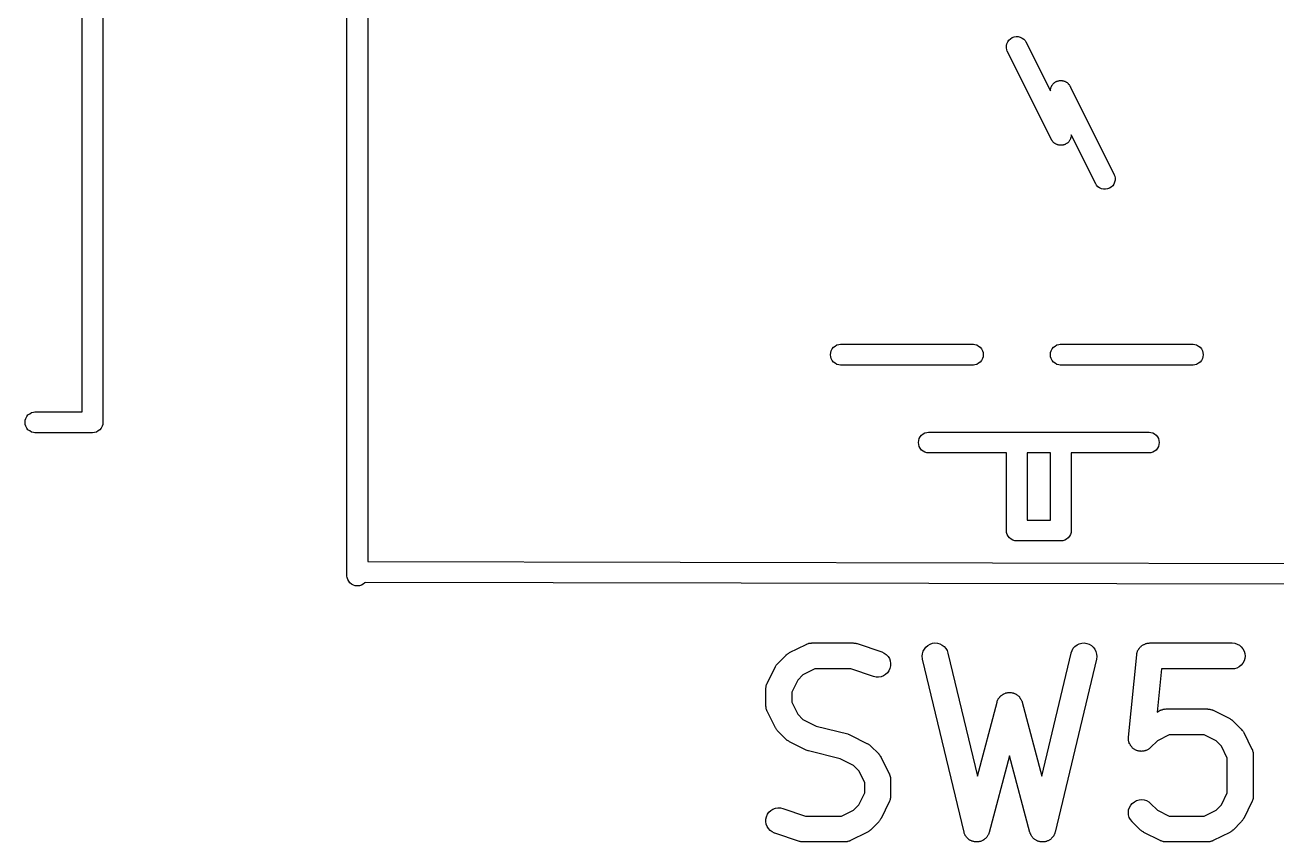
# Model space of a CAD drawing. Extents: x 88 to 197, y -105 to -93.
# Drawn here: x 153.57 to 160.8, y -105.17 to -100.45 of the extents above; entities that cross this region are included whole.
import ezdxf

# ---------------------------------------------------------------- set-up
doc = ezdxf.new("R2010")
doc.units = 0
doc.layers.add('BLACK', color=7, linetype='CONTINUOUS')

msp = doc.modelspace()

# ---------------------------------------------------------------- linework, layer by layer
at = {"layer": 'BLACK', "linetype": 'CONTINUOUS'}
for p, q in [((155.55, -95.305), (155.55, -103.555)), ((153.9, -102.69), (153.9, -96.27)), ((154.02, -96.2129), (154.02, -102.747)), ((155.43, -103.612), (155.43, -100.291)), ((159.254, -100.541), (159.263, -100.533)), ((159.263, -100.533), (159.273, -100.527)), ((159.273, -100.527), (159.284, -100.523)), ((159.284, -100.523), (159.296, -100.521)), ((159.296, -100.521), (159.308, -100.521)), ((159.308, -100.521), (159.319, -100.524)), ((159.319, -100.524), (159.33, -100.529)), ((159.33, -100.529), (159.34, -100.535)), ((159.34, -100.535), (159.348, -100.544)), ((159.24, -100.573), (159.243, -100.562)), ((159.24, -100.585), (159.24, -100.573)), ((159.242, -100.597), (159.24, -100.585)), ((159.245, -100.605), (159.242, -100.597)), ((159.243, -100.562), (159.248, -100.551)), ((159.498, -101.111), (159.245, -100.605)), ((159.248, -100.551), (159.254, -100.541)), ((159.348, -100.544), (159.352, -100.552)), ((159.352, -100.552), (159.494, -100.835)), ((159.494, -100.827), (159.495, -100.825)), ((159.494, -100.831), (159.494, -100.827)), ((159.495, -100.823), (159.496, -100.82)), ((159.495, -100.825), (159.495, -100.823)), ((159.496, -100.82), (159.497, -100.816)), ((159.497, -100.816), (159.498, -100.814)), ((159.498, -100.812), (159.5, -100.809)), ((159.498, -100.814), (159.498, -100.812)), ((159.5, -100.809), (159.502, -100.805)), ((159.502, -100.805), (159.503, -100.803)), ((159.503, -100.803), (159.504, -100.802)), ((159.504, -100.802), (159.506, -100.799)), ((159.506, -100.799), (159.508, -100.795)), ((159.508, -100.795), (159.51, -100.794)), ((159.51, -100.794), (159.511, -100.792)), ((159.511, -100.792), (159.514, -100.79)), ((159.514, -100.79), (159.517, -100.787)), ((159.517, -100.787), (159.519, -100.786)), ((159.519, -100.786), (159.521, -100.785)), ((159.521, -100.785), (159.524, -100.783)), ((159.524, -100.783), (159.527, -100.781)), ((159.527, -100.781), (159.529, -100.78)), ((159.529, -100.78), (159.531, -100.779)), ((159.531, -100.779), (159.535, -100.778)), ((159.535, -100.778), (159.538, -100.777)), ((159.538, -100.777), (159.54, -100.776)), ((159.54, -100.776), (159.542, -100.776)), ((159.542, -100.776), (159.546, -100.775)), ((159.546, -100.775), (159.55, -100.775)), ((159.55, -100.775), (159.552, -100.775)), ((159.552, -100.775), (159.554, -100.775)), ((159.554, -100.775), (159.558, -100.775)), ((159.558, -100.775), (159.562, -100.775)), ((159.562, -100.775), (159.564, -100.776)), ((159.564, -100.776), (159.566, -100.776)), ((159.566, -100.776), (159.569, -100.777)), ((159.569, -100.777), (159.573, -100.778)), ((159.573, -100.778), (159.575, -100.779)), ((159.575, -100.779), (159.577, -100.779)), ((159.577, -100.779), (159.58, -100.781)), ((159.58, -100.781), (159.584, -100.783)), ((159.584, -100.783), (159.586, -100.784)), ((159.586, -100.784), (159.587, -100.785)), ((159.587, -100.785), (159.59, -100.787)), ((159.59, -100.787), (159.594, -100.789)), ((159.594, -100.789), (159.595, -100.791)), ((159.595, -100.791), (159.597, -100.792)), ((159.597, -100.792), (159.599, -100.795)), ((159.599, -100.795), (159.602, -100.798)), ((159.602, -100.798), (159.603, -100.8)), ((159.603, -100.8), (159.604, -100.802)), ((159.604, -100.802), (159.606, -100.805)), ((159.606, -100.805), (159.606, -100.806)), ((159.606, -100.806), (159.607, -100.807)), ((159.607, -100.807), (159.61, -100.812)), ((159.61, -100.812), (159.61, -100.813)), ((159.61, -100.813), (159.863, -101.319)), ((159.494, -100.832), (159.494, -100.831)), ((159.494, -100.834), (159.494, -100.832)), ((159.494, -100.835), (159.494, -100.834)), ((159.498, -101.112), (159.498, -101.111)), ((159.501, -101.117), (159.498, -101.112)), ((159.608, -101.115), (159.606, -101.119)), ((159.61, -101.112), (159.608, -101.115)), ((159.611, -101.108), (159.61, -101.11)), ((159.61, -101.11), (159.61, -101.112)), ((159.612, -101.104), (159.611, -101.108)), ((159.613, -101.101), (159.612, -101.104)), ((159.614, -101.097), (159.613, -101.099)), ((159.613, -101.099), (159.613, -101.101)), ((159.756, -101.372), (159.614, -101.089)), ((159.614, -101.089), (159.614, -101.09)), ((159.614, -101.09), (159.614, -101.092)), ((159.614, -101.092), (159.614, -101.093)), ((159.614, -101.093), (159.614, -101.097)), ((159.502, -101.118), (159.501, -101.117)), ((159.502, -101.119), (159.502, -101.118)), ((159.504, -101.122), (159.502, -101.119)), ((159.505, -101.124), (159.504, -101.122)), ((159.506, -101.126), (159.505, -101.124)), ((159.509, -101.129), (159.506, -101.126)), ((159.511, -101.132), (159.509, -101.129)), ((159.513, -101.133), (159.511, -101.132)), ((159.514, -101.135), (159.513, -101.133)), ((159.518, -101.137), (159.514, -101.135)), ((159.521, -101.139), (159.518, -101.137)), ((159.522, -101.14), (159.521, -101.139)), ((159.524, -101.141), (159.522, -101.14)), ((159.528, -101.143), (159.524, -101.141)), ((159.531, -101.145), (159.528, -101.143)), ((159.533, -101.145), (159.531, -101.145)), ((159.535, -101.146), (159.533, -101.145)), ((159.539, -101.147), (159.535, -101.146)), ((159.542, -101.148), (159.539, -101.147)), ((159.544, -101.148), (159.542, -101.148)), ((159.546, -101.149), (159.544, -101.148)), ((159.55, -101.149), (159.546, -101.149)), ((159.554, -101.149), (159.55, -101.149)), ((159.556, -101.149), (159.554, -101.149)), ((159.558, -101.149), (159.556, -101.149)), ((159.562, -101.149), (159.558, -101.149)), ((159.566, -101.148), (159.562, -101.149)), ((159.568, -101.148), (159.566, -101.148)), ((159.57, -101.147), (159.568, -101.148)), ((159.573, -101.146), (159.57, -101.147)), ((159.577, -101.145), (159.573, -101.146)), ((159.579, -101.144), (159.577, -101.145)), ((159.581, -101.143), (159.579, -101.144)), ((159.584, -101.141), (159.581, -101.143)), ((159.587, -101.139), (159.584, -101.141)), ((159.589, -101.138), (159.587, -101.139)), ((159.591, -101.137), (159.589, -101.138)), ((159.594, -101.134), (159.591, -101.137)), ((159.597, -101.132), (159.594, -101.134)), ((159.598, -101.13), (159.597, -101.132)), ((159.6, -101.129), (159.598, -101.13)), ((159.602, -101.125), (159.6, -101.129)), ((159.604, -101.122), (159.602, -101.125)), ((159.605, -101.121), (159.604, -101.122)), ((159.606, -101.119), (159.605, -101.121)), ((159.863, -101.319), (159.866, -101.327)), ((159.866, -101.327), (159.868, -101.339)), ((159.76, -101.38), (159.756, -101.372)), ((159.768, -101.389), (159.76, -101.38)), ((159.778, -101.395), (159.768, -101.389)), ((159.789, -101.4), (159.778, -101.395)), ((159.8, -101.403), (159.789, -101.4)), ((159.812, -101.403), (159.8, -101.403)), ((159.824, -101.401), (159.812, -101.403)), ((159.835, -101.397), (159.824, -101.401)), ((159.845, -101.391), (159.835, -101.397)), ((159.854, -101.383), (159.845, -101.391)), ((159.86, -101.373), (159.854, -101.383)), ((159.865, -101.362), (159.86, -101.373)), ((159.868, -101.351), (159.865, -101.362)), ((159.868, -101.339), (159.868, -101.351)), ((158.225, -102.347), (158.228, -102.336)), ((158.228, -102.336), (158.234, -102.326)), ((158.234, -102.326), (158.241, -102.316)), ((158.241, -102.316), (158.251, -102.309)), ((158.251, -102.309), (158.261, -102.303)), ((158.261, -102.303), (158.272, -102.3)), ((158.272, -102.3), (158.281, -102.299)), ((158.281, -102.299), (159.049, -102.299)), ((159.049, -102.299), (159.058, -102.3)), ((159.058, -102.3), (159.069, -102.303)), ((159.069, -102.303), (159.079, -102.309)), ((159.079, -102.309), (159.089, -102.316)), ((159.089, -102.316), (159.096, -102.326)), ((159.096, -102.326), (159.102, -102.336)), ((159.102, -102.336), (159.105, -102.347)), ((159.495, -102.347), (159.498, -102.336)), ((159.498, -102.336), (159.504, -102.326)), ((159.504, -102.326), (159.511, -102.316)), ((159.511, -102.316), (159.521, -102.309)), ((159.521, -102.309), (159.531, -102.303)), ((159.531, -102.303), (159.542, -102.3)), ((159.542, -102.3), (159.551, -102.299)), ((159.551, -102.299), (160.319, -102.299)), ((160.319, -102.299), (160.328, -102.3)), ((160.328, -102.3), (160.339, -102.303)), ((160.339, -102.303), (160.349, -102.309)), ((160.349, -102.309), (160.359, -102.316)), ((160.359, -102.316), (160.366, -102.326)), ((160.366, -102.326), (160.372, -102.336)), ((160.372, -102.336), (160.375, -102.347)), ((158.224, -102.359), (158.225, -102.347)), ((158.225, -102.371), (158.224, -102.359)), ((158.228, -102.382), (158.225, -102.371)), ((158.234, -102.392), (158.228, -102.382)), ((158.241, -102.402), (158.234, -102.392)), ((158.251, -102.409), (158.241, -102.402)), ((158.261, -102.415), (158.251, -102.409)), ((158.272, -102.418), (158.261, -102.415)), ((158.281, -102.419), (158.272, -102.418)), ((159.058, -102.418), (159.049, -102.419)), ((159.069, -102.415), (159.058, -102.418)), ((159.079, -102.409), (159.069, -102.415)), ((159.089, -102.402), (159.079, -102.409)), ((159.096, -102.392), (159.089, -102.402)), ((159.102, -102.382), (159.096, -102.392)), ((159.105, -102.371), (159.102, -102.382)), ((159.105, -102.347), (159.106, -102.359)), ((159.106, -102.359), (159.105, -102.371)), ((159.494, -102.359), (159.495, -102.347)), ((159.495, -102.371), (159.494, -102.359)), ((159.498, -102.382), (159.495, -102.371)), ((159.504, -102.392), (159.498, -102.382)), ((159.511, -102.402), (159.504, -102.392)), ((159.521, -102.409), (159.511, -102.402)), ((159.531, -102.415), (159.521, -102.409)), ((159.542, -102.418), (159.531, -102.415)), ((159.551, -102.419), (159.542, -102.418)), ((160.328, -102.418), (160.319, -102.419)), ((160.339, -102.415), (160.328, -102.418)), ((160.349, -102.409), (160.339, -102.415)), ((160.359, -102.402), (160.349, -102.409)), ((160.366, -102.392), (160.359, -102.402)), ((160.372, -102.382), (160.366, -102.392)), ((160.375, -102.371), (160.372, -102.382)), ((160.375, -102.347), (160.376, -102.359)), ((160.376, -102.359), (160.375, -102.371)), ((159.049, -102.419), (158.281, -102.419)), ((160.319, -102.419), (159.551, -102.419)), ((153.58, -102.717), (153.587, -102.707)), ((153.587, -102.707), (153.597, -102.7)), ((153.597, -102.7), (153.607, -102.694)), ((153.607, -102.694), (153.618, -102.691)), ((153.618, -102.691), (153.627, -102.69)), ((153.627, -102.69), (153.9, -102.69)), ((153.57, -102.75), (153.571, -102.738)), ((153.571, -102.762), (153.57, -102.75)), ((153.571, -102.738), (153.574, -102.727)), ((153.574, -102.773), (153.571, -102.762)), ((153.574, -102.727), (153.58, -102.717)), ((153.58, -102.783), (153.574, -102.773)), ((154.016, -102.773), (154.01, -102.783)), ((154.019, -102.762), (154.016, -102.773)), ((154.02, -102.753), (154.019, -102.762)), ((154.02, -102.747), (154.02, -102.75)), ((154.02, -102.75), (154.02, -102.753)), ((153.587, -102.793), (153.58, -102.783)), ((153.597, -102.8), (153.587, -102.793)), ((153.607, -102.806), (153.597, -102.8)), ((153.618, -102.809), (153.607, -102.806)), ((153.627, -102.81), (153.618, -102.809)), ((153.957, -102.81), (153.627, -102.81)), ((153.96, -102.81), (153.957, -102.81)), ((153.972, -102.809), (153.96, -102.81)), ((153.983, -102.806), (153.972, -102.809)), ((153.993, -102.8), (153.983, -102.806)), ((154.003, -102.793), (153.993, -102.8)), ((154.01, -102.783), (154.003, -102.793)), ((158.733, -102.855), (158.736, -102.844)), ((158.736, -102.844), (158.742, -102.834)), ((158.742, -102.834), (158.749, -102.824)), ((158.749, -102.824), (158.759, -102.817)), ((158.759, -102.817), (158.769, -102.811)), ((158.769, -102.811), (158.78, -102.808)), ((158.78, -102.808), (158.789, -102.807)), ((158.789, -102.807), (159.297, -102.807)), ((159.297, -102.807), (159.3, -102.807)), ((159.3, -102.807), (159.303, -102.807)), ((159.303, -102.807), (159.551, -102.807)), ((159.551, -102.807), (159.554, -102.807)), ((159.554, -102.807), (159.557, -102.807)), ((159.557, -102.807), (160.065, -102.807)), ((160.065, -102.807), (160.074, -102.808)), ((160.074, -102.808), (160.085, -102.811)), ((160.085, -102.811), (160.095, -102.817)), ((160.095, -102.817), (160.105, -102.824)), ((160.105, -102.824), (160.112, -102.834)), ((160.112, -102.834), (160.118, -102.844)), ((160.118, -102.844), (160.121, -102.855)), ((158.732, -102.867), (158.733, -102.855)), ((158.733, -102.879), (158.732, -102.867)), ((158.736, -102.89), (158.733, -102.879)), ((158.742, -102.9), (158.736, -102.89)), ((158.749, -102.91), (158.742, -102.9)), ((158.759, -102.917), (158.749, -102.91)), ((158.769, -102.923), (158.759, -102.917)), ((158.78, -102.926), (158.769, -102.923)), ((160.085, -102.923), (160.074, -102.926)), ((160.095, -102.917), (160.085, -102.923)), ((160.105, -102.91), (160.095, -102.917)), ((160.112, -102.9), (160.105, -102.91)), ((160.118, -102.89), (160.112, -102.9)), ((160.121, -102.879), (160.118, -102.89)), ((160.121, -102.855), (160.122, -102.867)), ((160.122, -102.867), (160.121, -102.879)), ((158.789, -102.927), (158.78, -102.926)), ((159.24, -102.927), (158.789, -102.927)), ((159.24, -103.372), (159.24, -102.927)), ((159.36, -102.927), (159.36, -103.315)), ((159.494, -102.927), (159.36, -102.927)), ((159.494, -103.315), (159.494, -102.927)), ((160.065, -102.927), (159.614, -102.927)), ((159.614, -102.927), (159.614, -103.372)), ((160.074, -102.926), (160.065, -102.927)), ((159.36, -103.315), (159.494, -103.315)), ((159.24, -103.375), (159.24, -103.372)), ((159.241, -103.387), (159.24, -103.375)), ((159.244, -103.398), (159.241, -103.387)), ((159.25, -103.408), (159.244, -103.398)), ((159.257, -103.418), (159.25, -103.408)), ((159.267, -103.425), (159.257, -103.418)), ((159.277, -103.431), (159.267, -103.425)), ((159.587, -103.425), (159.577, -103.431)), ((159.597, -103.418), (159.587, -103.425)), ((159.604, -103.408), (159.597, -103.418)), ((159.61, -103.398), (159.604, -103.408)), ((159.613, -103.387), (159.61, -103.398)), ((159.614, -103.378), (159.613, -103.387)), ((159.614, -103.372), (159.614, -103.375)), ((159.614, -103.375), (159.614, -103.378)), ((159.614, -103.378), (159.614, -103.378)), ((159.288, -103.434), (159.277, -103.431)), ((159.3, -103.435), (159.288, -103.434)), ((159.303, -103.435), (159.3, -103.435)), ((159.551, -103.435), (159.303, -103.435)), ((159.554, -103.435), (159.551, -103.435)), ((159.566, -103.434), (159.554, -103.435)), ((159.577, -103.431), (159.566, -103.434)), ((155.55, -103.555), (163.05, -103.569)), ((155.43, -103.615), (155.43, -103.612)), ((155.43, -103.618), (155.43, -103.615)), ((155.43, -103.638), (155.43, -103.618)), ((155.431, -103.647), (155.43, -103.638)), ((155.434, -103.658), (155.431, -103.647)), ((155.44, -103.668), (155.434, -103.658)), ((155.447, -103.678), (155.44, -103.668)), ((155.457, -103.685), (155.447, -103.678)), ((155.467, -103.691), (155.457, -103.685)), ((155.478, -103.694), (155.467, -103.691)), ((155.49, -103.695), (155.478, -103.694)), ((155.502, -103.694), (155.49, -103.695)), ((155.513, -103.691), (155.502, -103.694)), ((155.523, -103.685), (155.513, -103.691)), ((155.533, -103.678), (155.523, -103.685)), ((155.535, -103.675), (155.533, -103.678)), ((163.107, -103.689), (155.535, -103.675)), ((157.983, -104.083), (157.986, -104.081)), ((157.986, -104.081), (158.082, -104.033)), ((158.082, -104.033), (158.083, -104.033)), ((158.083, -104.033), (158.085, -104.032)), ((158.085, -104.032), (158.087, -104.031)), ((158.087, -104.031), (158.091, -104.03)), ((158.091, -104.03), (158.096, -104.028)), ((158.096, -104.028), (158.098, -104.027)), ((158.098, -104.027), (158.101, -104.027)), ((158.101, -104.027), (158.106, -104.026)), ((158.106, -104.026), (158.111, -104.026)), ((158.111, -104.026), (158.113, -104.026)), ((158.113, -104.026), (158.115, -104.025)), ((158.115, -104.025), (158.353, -104.025)), ((158.353, -104.025), (158.354, -104.025)), ((158.354, -104.025), (158.358, -104.026)), ((158.358, -104.026), (158.363, -104.026)), ((158.363, -104.026), (158.366, -104.027)), ((158.366, -104.027), (158.369, -104.027)), ((158.369, -104.027), (158.373, -104.028)), ((158.373, -104.028), (158.377, -104.029)), ((158.377, -104.029), (158.52, -104.077)), ((158.52, -104.077), (158.521, -104.077)), ((158.521, -104.077), (158.534, -104.083)), ((158.756, -104.088), (158.759, -104.073)), ((158.759, -104.073), (158.766, -104.06)), ((158.766, -104.06), (158.775, -104.049)), ((158.775, -104.049), (158.786, -104.039)), ((158.786, -104.039), (158.799, -104.032)), ((158.799, -104.032), (158.813, -104.027)), ((158.813, -104.027), (158.827, -104.025)), ((158.827, -104.025), (158.842, -104.026)), ((158.842, -104.026), (158.856, -104.03)), ((158.856, -104.03), (158.869, -104.037)), ((158.869, -104.037), (158.881, -104.046)), ((158.881, -104.046), (158.89, -104.057)), ((158.89, -104.057), (158.898, -104.069)), ((158.898, -104.069), (158.902, -104.083)), ((159.614, -104.082), (159.619, -104.068)), ((159.619, -104.068), (159.626, -104.056)), ((159.626, -104.056), (159.636, -104.045)), ((159.636, -104.045), (159.648, -104.036)), ((159.648, -104.036), (159.661, -104.03)), ((159.661, -104.03), (159.675, -104.026)), ((159.675, -104.026), (159.69, -104.025)), ((159.69, -104.025), (159.704, -104.028)), ((159.704, -104.028), (159.718, -104.032)), ((159.718, -104.032), (159.731, -104.04)), ((159.731, -104.04), (159.742, -104.05)), ((159.742, -104.05), (159.751, -104.061)), ((159.751, -104.061), (159.757, -104.074)), ((159.757, -104.074), (159.761, -104.089)), ((159.994, -104.085), (159.995, -104.081)), ((159.995, -104.081), (159.996, -104.078)), ((159.996, -104.078), (159.997, -104.075)), ((159.997, -104.075), (159.998, -104.071)), ((159.998, -104.071), (160, -104.068)), ((160, -104.068), (160.002, -104.064)), ((160.002, -104.064), (160.004, -104.061)), ((160.004, -104.061), (160.005, -104.058)), ((160.005, -104.058), (160.008, -104.055)), ((160.008, -104.055), (160.01, -104.052)), ((160.01, -104.052), (160.013, -104.05)), ((160.013, -104.05), (160.015, -104.047)), ((160.015, -104.047), (160.018, -104.045)), ((160.018, -104.045), (160.021, -104.042)), ((160.021, -104.042), (160.023, -104.04)), ((160.023, -104.04), (160.026, -104.038)), ((160.026, -104.038), (160.03, -104.036)), ((160.03, -104.036), (160.033, -104.034)), ((160.033, -104.034), (160.036, -104.033)), ((160.036, -104.033), (160.039, -104.031)), ((160.039, -104.031), (160.043, -104.03)), ((160.043, -104.03), (160.046, -104.028)), ((160.046, -104.028), (160.05, -104.028)), ((160.05, -104.028), (160.053, -104.027)), ((160.053, -104.027), (160.057, -104.026)), ((160.057, -104.026), (160.061, -104.026)), ((160.061, -104.026), (160.064, -104.026)), ((160.064, -104.026), (160.068, -104.025)), ((160.068, -104.025), (160.544, -104.025)), ((160.544, -104.025), (160.545, -104.025)), ((160.545, -104.025), (160.559, -104.027)), ((160.559, -104.027), (160.573, -104.031)), ((160.573, -104.031), (160.586, -104.038)), ((160.586, -104.038), (160.597, -104.048)), ((160.597, -104.048), (160.606, -104.059)), ((160.606, -104.059), (160.613, -104.072)), ((160.613, -104.072), (160.617, -104.086)), ((157.908, -104.158), (157.91, -104.154)), ((157.91, -104.154), (157.912, -104.151)), ((157.912, -104.151), (157.914, -104.149)), ((157.914, -104.149), (157.917, -104.146)), ((157.917, -104.146), (157.919, -104.143)), ((157.919, -104.143), (157.967, -104.095)), ((157.967, -104.095), (157.968, -104.094)), ((157.968, -104.094), (157.971, -104.092)), ((157.971, -104.092), (157.974, -104.089)), ((157.974, -104.089), (157.977, -104.087)), ((157.977, -104.087), (157.979, -104.085)), ((157.979, -104.085), (157.983, -104.083)), ((158.534, -104.083), (158.546, -104.092)), ((158.546, -104.092), (158.556, -104.103)), ((158.556, -104.103), (158.564, -104.115)), ((158.564, -104.115), (158.569, -104.129)), ((158.569, -104.129), (158.571, -104.143)), ((158.571, -104.143), (158.57, -104.158)), ((158.754, -104.102), (158.756, -104.088)), ((158.756, -104.117), (158.754, -104.102)), ((158.756, -104.118), (158.756, -104.117)), ((158.995, -105.118), (158.756, -104.118)), ((158.902, -104.083), (159.072, -104.794)), ((159.444, -104.794), (159.614, -104.083)), ((159.76, -104.118), (159.521, -105.118)), ((159.614, -104.083), (159.614, -104.082)), ((159.762, -104.103), (159.76, -104.118)), ((159.761, -104.089), (159.762, -104.103)), ((159.945, -104.569), (159.993, -104.093)), ((159.993, -104.092), (159.994, -104.089)), ((159.993, -104.093), (159.993, -104.092)), ((159.994, -104.089), (159.994, -104.085)), ((160.597, -104.154), (160.585, -104.163)), ((160.606, -104.142), (160.597, -104.154)), ((160.613, -104.129), (160.606, -104.142)), ((160.617, -104.115), (160.613, -104.129)), ((160.617, -104.086), (160.619, -104.101)), ((160.619, -104.101), (160.617, -104.115)), ((157.858, -104.257), (157.905, -104.162)), ((157.905, -104.162), (157.906, -104.161)), ((157.906, -104.161), (157.908, -104.158)), ((158.064, -104.21), (158.034, -104.24)), ((158.133, -104.175), (158.064, -104.21)), ((158.341, -104.175), (158.133, -104.175)), ((158.472, -104.219), (158.341, -104.175)), ((158.487, -104.222), (158.472, -104.219)), ((158.501, -104.223), (158.487, -104.222)), ((158.516, -104.22), (158.501, -104.223)), ((158.529, -104.215), (158.516, -104.22)), ((158.542, -104.207), (158.529, -104.215)), ((158.552, -104.197), (158.542, -104.207)), ((158.561, -104.186), (158.552, -104.197)), ((158.567, -104.172), (158.561, -104.186)), ((158.57, -104.158), (158.567, -104.172)), ((160.135, -104.175), (160.111, -104.424)), ((160.544, -104.175), (160.135, -104.175)), ((160.558, -104.174), (160.544, -104.175)), ((160.572, -104.17), (160.558, -104.174)), ((160.585, -104.163), (160.572, -104.17)), ((157.85, -104.285), (157.851, -104.28)), ((157.85, -104.288), (157.85, -104.285)), ((157.85, -104.29), (157.85, -104.288)), ((157.85, -104.291), (157.85, -104.29)), ((157.85, -104.386), (157.85, -104.291)), ((157.851, -104.275), (157.852, -104.273)), ((157.851, -104.28), (157.851, -104.275)), ((157.852, -104.271), (157.854, -104.266)), ((157.852, -104.273), (157.852, -104.271)), ((157.854, -104.266), (157.856, -104.261)), ((157.856, -104.261), (157.857, -104.259)), ((157.857, -104.259), (157.858, -104.257)), ((158.034, -104.24), (158, -104.309)), ((158, -104.309), (158, -104.368)), ((158, -104.368), (158.034, -104.437)), ((159.072, -104.794), (159.186, -104.367)), ((159.186, -104.366), (159.187, -104.363)), ((159.186, -104.367), (159.186, -104.366)), ((159.187, -104.361), (159.189, -104.357)), ((159.187, -104.363), (159.187, -104.361)), ((159.189, -104.357), (159.191, -104.352)), ((159.191, -104.352), (159.192, -104.35)), ((159.192, -104.35), (159.193, -104.348)), ((159.193, -104.348), (159.196, -104.344)), ((159.196, -104.344), (159.199, -104.34)), ((159.199, -104.34), (159.201, -104.338)), ((159.201, -104.338), (159.202, -104.336)), ((159.202, -104.336), (159.206, -104.333)), ((159.206, -104.333), (159.209, -104.329)), ((159.209, -104.329), (159.211, -104.328)), ((159.211, -104.328), (159.213, -104.326)), ((159.213, -104.326), (159.217, -104.324)), ((159.217, -104.324), (159.221, -104.321)), ((159.221, -104.321), (159.223, -104.32)), ((159.223, -104.32), (159.225, -104.319)), ((159.225, -104.319), (159.23, -104.317)), ((159.23, -104.317), (159.234, -104.315)), ((159.234, -104.315), (159.237, -104.314)), ((159.237, -104.314), (159.239, -104.313)), ((159.239, -104.313), (159.244, -104.313)), ((159.244, -104.313), (159.249, -104.312)), ((159.249, -104.312), (159.251, -104.312)), ((159.251, -104.312), (159.254, -104.311)), ((159.254, -104.311), (159.259, -104.311)), ((159.259, -104.311), (159.263, -104.311)), ((159.263, -104.311), (159.266, -104.312)), ((159.266, -104.312), (159.268, -104.312)), ((159.268, -104.312), (159.273, -104.313)), ((159.273, -104.313), (159.278, -104.314)), ((159.278, -104.314), (159.28, -104.315)), ((159.28, -104.315), (159.283, -104.315)), ((159.283, -104.315), (159.287, -104.317)), ((159.287, -104.317), (159.292, -104.319)), ((159.292, -104.319), (159.294, -104.32)), ((159.294, -104.32), (159.296, -104.321)), ((159.296, -104.321), (159.3, -104.324)), ((159.3, -104.324), (159.304, -104.327)), ((159.304, -104.327), (159.306, -104.328)), ((159.306, -104.328), (159.308, -104.33)), ((159.308, -104.33), (159.311, -104.333)), ((159.311, -104.333), (159.315, -104.337)), ((159.315, -104.337), (159.316, -104.339)), ((159.316, -104.339), (159.318, -104.341)), ((159.318, -104.341), (159.32, -104.345)), ((159.32, -104.345), (159.323, -104.349)), ((159.323, -104.349), (159.324, -104.351)), ((159.324, -104.351), (159.325, -104.353)), ((159.325, -104.353), (159.327, -104.358)), ((159.327, -104.358), (159.329, -104.362)), ((159.329, -104.362), (159.33, -104.364)), ((159.33, -104.364), (159.33, -104.367)), ((159.33, -104.367), (159.444, -104.794)), ((157.85, -104.388), (157.85, -104.386)), ((157.85, -104.39), (157.85, -104.388)), ((157.851, -104.396), (157.85, -104.39)), ((157.851, -104.401), (157.851, -104.396)), ((157.852, -104.403), (157.851, -104.401)), ((157.852, -104.405), (157.852, -104.403)), ((157.854, -104.41), (157.852, -104.405)), ((157.855, -104.415), (157.854, -104.41)), ((157.856, -104.417), (157.855, -104.415)), ((157.857, -104.419), (157.856, -104.417)), ((157.858, -104.42), (157.857, -104.419)), ((157.905, -104.515), (157.858, -104.42)), ((158.034, -104.437), (158.064, -104.467)), ((160.111, -104.424), (160.129, -104.414)), ((160.129, -104.414), (160.13, -104.414)), ((160.13, -104.414), (160.132, -104.413)), ((160.132, -104.413), (160.134, -104.412)), ((160.134, -104.412), (160.139, -104.411)), ((160.139, -104.411), (160.144, -104.409)), ((160.144, -104.409), (160.146, -104.408)), ((160.146, -104.408), (160.148, -104.408)), ((160.148, -104.408), (160.153, -104.407)), ((160.153, -104.407), (160.158, -104.406)), ((160.158, -104.406), (160.161, -104.407)), ((160.161, -104.407), (160.163, -104.406)), ((160.163, -104.406), (160.401, -104.406)), ((160.401, -104.406), (160.402, -104.406)), ((160.402, -104.406), (160.404, -104.407)), ((160.404, -104.407), (160.406, -104.407)), ((160.406, -104.407), (160.411, -104.407)), ((160.411, -104.407), (160.416, -104.408)), ((160.416, -104.408), (160.419, -104.409)), ((160.419, -104.409), (160.421, -104.409)), ((160.421, -104.409), (160.426, -104.411)), ((160.426, -104.411), (160.43, -104.412)), ((160.43, -104.412), (160.432, -104.413)), ((160.432, -104.413), (160.434, -104.414)), ((160.434, -104.414), (160.53, -104.462)), ((157.907, -104.518), (157.905, -104.515)), ((158.064, -104.467), (158.141, -104.506)), ((158.141, -104.506), (158.324, -104.551)), ((160.53, -104.462), (160.531, -104.462)), ((160.531, -104.462), (160.534, -104.465)), ((160.534, -104.465), (160.538, -104.467)), ((160.538, -104.467), (160.54, -104.469)), ((160.54, -104.469), (160.543, -104.47)), ((160.543, -104.47), (160.546, -104.473)), ((160.546, -104.473), (160.549, -104.476)), ((160.549, -104.476), (160.597, -104.524)), ((157.909, -104.522), (157.907, -104.518)), ((157.911, -104.525), (157.909, -104.522)), ((157.913, -104.527), (157.911, -104.525)), ((157.916, -104.53), (157.913, -104.527)), ((157.919, -104.534), (157.916, -104.53)), ((157.967, -104.582), (157.919, -104.534)), ((157.919, -104.534), (157.919, -104.534)), ((157.97, -104.585), (157.967, -104.582)), ((157.973, -104.588), (157.97, -104.585)), ((157.976, -104.589), (157.973, -104.588)), ((158.324, -104.551), (158.325, -104.552)), ((158.325, -104.552), (158.325, -104.552)), ((158.325, -104.552), (158.325, -104.552)), ((158.325, -104.552), (158.332, -104.554)), ((158.332, -104.554), (158.339, -104.557)), ((158.339, -104.557), (158.339, -104.557)), ((158.339, -104.557), (158.339, -104.557)), ((158.339, -104.557), (158.434, -104.605)), ((159.945, -104.573), (159.945, -104.569)), ((159.945, -104.576), (159.945, -104.573)), ((159.945, -104.58), (159.945, -104.576)), ((159.945, -104.584), (159.945, -104.58)), ((159.946, -104.587), (159.945, -104.584)), ((159.946, -104.591), (159.946, -104.587)), ((160.18, -104.556), (160.112, -104.591)), ((160.383, -104.556), (160.18, -104.556)), ((160.452, -104.591), (160.383, -104.556)), ((160.597, -104.524), (160.597, -104.524)), ((160.597, -104.524), (160.6, -104.528)), ((160.6, -104.528), (160.603, -104.531)), ((160.603, -104.531), (160.605, -104.533)), ((160.605, -104.533), (160.607, -104.536)), ((160.607, -104.536), (160.609, -104.539)), ((160.609, -104.539), (160.611, -104.543)), ((160.611, -104.543), (160.658, -104.638)), ((157.978, -104.591), (157.976, -104.589)), ((157.982, -104.593), (157.978, -104.591)), ((157.985, -104.596), (157.982, -104.593)), ((157.986, -104.596), (157.985, -104.596)), ((158.082, -104.644), (157.986, -104.596)), ((158.089, -104.646), (158.082, -104.644)), ((158.082, -104.644), (158.082, -104.644)), ((158.082, -104.644), (158.082, -104.644)), ((158.095, -104.649), (158.089, -104.646)), ((158.096, -104.649), (158.095, -104.649)), ((158.097, -104.649), (158.096, -104.649)), ((158.096, -104.649), (158.096, -104.649)), ((158.279, -104.695), (158.097, -104.649)), ((158.434, -104.605), (158.435, -104.605)), ((158.435, -104.605), (158.439, -104.607)), ((158.439, -104.607), (158.443, -104.609)), ((158.443, -104.609), (158.445, -104.611)), ((158.445, -104.611), (158.448, -104.613)), ((158.448, -104.613), (158.451, -104.616)), ((158.451, -104.616), (158.454, -104.619)), ((158.454, -104.619), (158.502, -104.666)), ((159.947, -104.594), (159.946, -104.591)), ((159.948, -104.598), (159.947, -104.594)), ((159.949, -104.601), (159.948, -104.598)), ((159.95, -104.605), (159.949, -104.601)), ((159.952, -104.608), (159.95, -104.605)), ((159.954, -104.612), (159.952, -104.608)), ((159.956, -104.615), (159.954, -104.612)), ((159.957, -104.618), (159.956, -104.615)), ((159.96, -104.621), (159.957, -104.618)), ((159.962, -104.624), (159.96, -104.621)), ((159.964, -104.626), (159.962, -104.624)), ((159.967, -104.629), (159.964, -104.626)), ((159.969, -104.632), (159.967, -104.629)), ((159.972, -104.634), (159.969, -104.632)), ((159.975, -104.636), (159.972, -104.634)), ((159.978, -104.639), (159.975, -104.636)), ((159.981, -104.64), (159.978, -104.639)), ((159.984, -104.642), (159.981, -104.64)), ((159.987, -104.644), (159.984, -104.642)), ((159.991, -104.646), (159.987, -104.644)), ((159.994, -104.647), (159.991, -104.646)), ((159.998, -104.648), (159.994, -104.647)), ((160.001, -104.649), (159.998, -104.648)), ((160.005, -104.65), (160.001, -104.649)), ((160.008, -104.65), (160.005, -104.65)), ((160.012, -104.651), (160.008, -104.65)), ((160.016, -104.651), (160.012, -104.651)), ((160.019, -104.652), (160.016, -104.651)), ((160.023, -104.651), (160.019, -104.652)), ((160.027, -104.651), (160.023, -104.651)), ((160.03, -104.651), (160.027, -104.651)), ((160.034, -104.65), (160.03, -104.651)), ((160.037, -104.649), (160.034, -104.65)), ((160.041, -104.649), (160.037, -104.649)), ((160.044, -104.647), (160.041, -104.649)), ((160.048, -104.646), (160.044, -104.647)), ((160.051, -104.644), (160.048, -104.646)), ((160.055, -104.643), (160.051, -104.644)), ((160.058, -104.641), (160.055, -104.643)), ((160.061, -104.639), (160.058, -104.641)), ((160.064, -104.637), (160.061, -104.639)), ((160.067, -104.635), (160.064, -104.637)), ((160.069, -104.633), (160.067, -104.635)), ((160.072, -104.63), (160.069, -104.633)), ((160.073, -104.63), (160.072, -104.63)), ((160.112, -104.591), (160.073, -104.63)), ((160.482, -104.621), (160.452, -104.591)), ((160.516, -104.69), (160.482, -104.621)), ((160.658, -104.638), (160.659, -104.639)), ((160.659, -104.639), (160.66, -104.641)), ((160.66, -104.641), (160.661, -104.643)), ((160.661, -104.643), (160.662, -104.648)), ((160.662, -104.648), (160.664, -104.653)), ((160.664, -104.653), (160.664, -104.655)), ((160.664, -104.655), (160.665, -104.657)), ((160.665, -104.657), (160.665, -104.662)), ((158.356, -104.733), (158.279, -104.695)), ((158.502, -104.666), (158.502, -104.667)), ((158.502, -104.667), (158.505, -104.67)), ((158.505, -104.67), (158.508, -104.673)), ((158.508, -104.673), (158.509, -104.676)), ((158.509, -104.676), (158.511, -104.679)), ((158.511, -104.679), (158.513, -104.682)), ((158.513, -104.682), (158.516, -104.686)), ((158.516, -104.686), (158.563, -104.781)), ((159.258, -104.677), (159.14, -105.12)), ((159.376, -105.12), (159.258, -104.677)), ((160.516, -104.892), (160.516, -104.69)), ((160.665, -104.662), (160.666, -104.667)), ((160.666, -104.667), (160.666, -104.67)), ((160.666, -104.67), (160.666, -104.672)), ((160.666, -104.672), (160.666, -104.91)), ((158.387, -104.764), (158.356, -104.733)), ((158.421, -104.832), (158.387, -104.764)), ((158.563, -104.781), (158.564, -104.782)), ((158.564, -104.782), (158.564, -104.784)), ((158.564, -104.784), (158.565, -104.786)), ((158.565, -104.786), (158.567, -104.791)), ((158.567, -104.791), (158.569, -104.796)), ((158.569, -104.796), (158.569, -104.798)), ((158.569, -104.798), (158.57, -104.8)), ((158.57, -104.8), (158.57, -104.805)), ((158.57, -104.805), (158.571, -104.81)), ((158.421, -104.892), (158.421, -104.832)), ((158.571, -104.81), (158.571, -104.812)), ((158.571, -104.812), (158.571, -104.815)), ((158.571, -104.815), (158.571, -104.91)), ((158.387, -104.961), (158.421, -104.892)), ((158.563, -104.943), (158.516, -105.039)), ((158.564, -104.941), (158.563, -104.943)), ((158.565, -104.939), (158.564, -104.941)), ((158.567, -104.935), (158.565, -104.939)), ((158.568, -104.93), (158.567, -104.935)), ((158.569, -104.928), (158.568, -104.93)), ((158.57, -104.92), (158.569, -104.925)), ((158.569, -104.925), (158.569, -104.928)), ((158.571, -104.915), (158.57, -104.92)), ((158.571, -104.91), (158.571, -104.911)), ((158.571, -104.911), (158.571, -104.913)), ((158.571, -104.913), (158.571, -104.915)), ((159.967, -104.952), (159.979, -104.943)), ((159.979, -104.943), (159.992, -104.936)), ((159.992, -104.936), (160.006, -104.932)), ((160.006, -104.932), (160.02, -104.93)), ((160.02, -104.93), (160.035, -104.932)), ((160.035, -104.932), (160.049, -104.936)), ((160.049, -104.936), (160.062, -104.943)), ((160.062, -104.943), (160.073, -104.952)), ((160.482, -104.961), (160.516, -104.892)), ((160.658, -104.943), (160.611, -105.039)), ((160.659, -104.941), (160.658, -104.943)), ((160.66, -104.939), (160.659, -104.941)), ((160.662, -104.935), (160.66, -104.939)), ((160.664, -104.93), (160.662, -104.935)), ((160.665, -104.925), (160.664, -104.928)), ((160.664, -104.928), (160.664, -104.93)), ((160.666, -104.915), (160.665, -104.92)), ((160.665, -104.92), (160.665, -104.925)), ((160.666, -104.91), (160.666, -104.911)), ((160.666, -104.911), (160.666, -104.913)), ((160.666, -104.913), (160.666, -104.915)), ((157.854, -105.029), (157.86, -105.015)), ((157.86, -105.015), (157.868, -105.003)), ((157.868, -105.003), (157.879, -104.993)), ((157.879, -104.993), (157.891, -104.986)), ((157.891, -104.986), (157.905, -104.98)), ((157.905, -104.98), (157.919, -104.978)), ((157.919, -104.978), (157.934, -104.978)), ((157.934, -104.978), (157.948, -104.982)), ((157.948, -104.982), (158.08, -105.025)), ((158.288, -105.025), (158.356, -104.991)), ((158.356, -104.991), (158.387, -104.961)), ((159.945, -105.004), (159.946, -104.99)), ((159.946, -105.019), (159.945, -105.004)), ((159.946, -104.99), (159.951, -104.976)), ((159.95, -105.033), (159.946, -105.019)), ((159.951, -104.976), (159.958, -104.963)), ((159.958, -104.963), (159.967, -104.952)), ((160.073, -104.952), (160.112, -104.991)), ((160.112, -104.991), (160.18, -105.025)), ((160.383, -105.025), (160.452, -104.991)), ((160.452, -104.991), (160.482, -104.961)), ((157.85, -105.043), (157.854, -105.029)), ((157.85, -105.057), (157.85, -105.043)), ((157.852, -105.072), (157.85, -105.057)), ((157.857, -105.086), (157.852, -105.072)), ((157.865, -105.098), (157.857, -105.086)), ((158.08, -105.025), (158.288, -105.025)), ((158.502, -105.058), (158.454, -105.106)), ((158.504, -105.055), (158.502, -105.058)), ((158.507, -105.052), (158.504, -105.055)), ((158.509, -105.049), (158.507, -105.052)), ((158.511, -105.047), (158.509, -105.049)), ((158.513, -105.043), (158.511, -105.047)), ((158.515, -105.04), (158.513, -105.043)), ((158.516, -105.039), (158.515, -105.04)), ((159.957, -105.046), (159.95, -105.033)), ((159.966, -105.057), (159.957, -105.046)), ((159.967, -105.058), (159.966, -105.057)), ((160.014, -105.106), (159.967, -105.058)), ((160.18, -105.025), (160.383, -105.025)), ((160.597, -105.058), (160.549, -105.106)), ((160.599, -105.055), (160.597, -105.058)), ((160.602, -105.052), (160.599, -105.055)), ((160.604, -105.049), (160.602, -105.052)), ((160.606, -105.047), (160.604, -105.049)), ((160.608, -105.043), (160.606, -105.047)), ((160.61, -105.04), (160.608, -105.043)), ((160.611, -105.039), (160.61, -105.04)), ((157.875, -105.109), (157.865, -105.098)), ((157.887, -105.117), (157.875, -105.109)), ((157.9, -105.124), (157.887, -105.117)), ((157.901, -105.124), (157.9, -105.124)), ((158.044, -105.172), (157.901, -105.124)), ((158.434, -105.12), (158.339, -105.167)), ((158.438, -105.118), (158.434, -105.12)), ((158.442, -105.116), (158.438, -105.118)), ((158.444, -105.114), (158.442, -105.116)), ((158.447, -105.112), (158.444, -105.114)), ((158.45, -105.109), (158.447, -105.112)), ((158.453, -105.107), (158.45, -105.109)), ((158.454, -105.106), (158.453, -105.107)), ((158.996, -105.121), (158.995, -105.118)), ((158.996, -105.124), (158.996, -105.121)), ((158.998, -105.128), (158.996, -105.124)), ((158.999, -105.132), (158.998, -105.128)), ((159.001, -105.135), (158.999, -105.132)), ((159.002, -105.138), (159.001, -105.135)), ((159.005, -105.141), (159.002, -105.138)), ((159.007, -105.144), (159.005, -105.141)), ((159.009, -105.147), (159.007, -105.144)), ((159.011, -105.15), (159.009, -105.147)), ((159.014, -105.152), (159.011, -105.15)), ((159.016, -105.155), (159.014, -105.152)), ((159.019, -105.157), (159.016, -105.155)), ((159.022, -105.16), (159.019, -105.157)), ((159.025, -105.162), (159.022, -105.16)), ((159.028, -105.164), (159.025, -105.162)), ((159.031, -105.166), (159.028, -105.164)), ((159.034, -105.167), (159.031, -105.166)), ((159.104, -105.166), (159.101, -105.167)), ((159.108, -105.163), (159.104, -105.166)), ((159.111, -105.162), (159.108, -105.163)), ((159.114, -105.159), (159.111, -105.162)), ((159.116, -105.157), (159.114, -105.159)), ((159.119, -105.154), (159.116, -105.157)), ((159.122, -105.152), (159.119, -105.154)), ((159.124, -105.149), (159.122, -105.152)), ((159.127, -105.147), (159.124, -105.149)), ((159.129, -105.143), (159.127, -105.147)), ((159.131, -105.14), (159.129, -105.143)), ((159.133, -105.137), (159.131, -105.14)), ((159.134, -105.134), (159.133, -105.137)), ((159.136, -105.131), (159.134, -105.134)), ((159.138, -105.127), (159.136, -105.131)), ((159.14, -105.121), (159.138, -105.124)), ((159.138, -105.124), (159.138, -105.127)), ((159.14, -105.12), (159.14, -105.121)), ((159.377, -105.123), (159.376, -105.12)), ((159.378, -105.126), (159.377, -105.123)), ((159.38, -105.13), (159.378, -105.126)), ((159.381, -105.133), (159.38, -105.13)), ((159.383, -105.136), (159.381, -105.133)), ((159.384, -105.139), (159.383, -105.136)), ((159.387, -105.143), (159.384, -105.139)), ((159.389, -105.146), (159.387, -105.143)), ((159.391, -105.148), (159.389, -105.146)), ((159.393, -105.151), (159.391, -105.148)), ((159.396, -105.154), (159.393, -105.151)), ((159.399, -105.157), (159.396, -105.154)), ((159.402, -105.159), (159.399, -105.157)), ((159.404, -105.161), (159.402, -105.159)), ((159.408, -105.163), (159.404, -105.161)), ((159.411, -105.165), (159.408, -105.163)), ((159.414, -105.167), (159.411, -105.165)), ((159.484, -105.166), (159.481, -105.168)), ((159.487, -105.165), (159.484, -105.166)), ((159.49, -105.162), (159.487, -105.165)), ((159.494, -105.16), (159.49, -105.162)), ((159.496, -105.158), (159.494, -105.16)), ((159.499, -105.156), (159.496, -105.158)), ((159.501, -105.153), (159.499, -105.156)), ((159.504, -105.15), (159.501, -105.153)), ((159.506, -105.148), (159.504, -105.15)), ((159.509, -105.145), (159.506, -105.148)), ((159.511, -105.142), (159.509, -105.145)), ((159.513, -105.139), (159.511, -105.142)), ((159.514, -105.135), (159.513, -105.139)), ((159.516, -105.133), (159.514, -105.135)), ((159.518, -105.129), (159.516, -105.133)), ((159.519, -105.125), (159.518, -105.129)), ((159.52, -105.122), (159.519, -105.125)), ((159.521, -105.119), (159.52, -105.122)), ((159.521, -105.118), (159.521, -105.119)), ((160.018, -105.108), (160.014, -105.106)), ((160.021, -105.111), (160.018, -105.108)), ((160.023, -105.113), (160.021, -105.111)), ((160.026, -105.115), (160.023, -105.113)), ((160.03, -105.117), (160.026, -105.115)), ((160.033, -105.119), (160.03, -105.117)), ((160.034, -105.12), (160.033, -105.119)), ((160.129, -105.167), (160.034, -105.12)), ((160.53, -105.12), (160.434, -105.167)), ((160.533, -105.118), (160.53, -105.12)), ((160.537, -105.116), (160.533, -105.118)), ((160.539, -105.114), (160.537, -105.116)), ((160.542, -105.112), (160.539, -105.114)), ((160.545, -105.109), (160.542, -105.112)), ((160.548, -105.107), (160.545, -105.109)), ((160.549, -105.106), (160.548, -105.107)), ((158.048, -105.172), (158.044, -105.172)), ((158.052, -105.174), (158.048, -105.172)), ((158.055, -105.174), (158.052, -105.174)), ((158.058, -105.175), (158.055, -105.174)), ((158.062, -105.175), (158.058, -105.175)), ((158.066, -105.175), (158.062, -105.175)), ((158.068, -105.175), (158.066, -105.175)), ((158.306, -105.175), (158.068, -105.175)), ((158.308, -105.175), (158.306, -105.175)), ((158.31, -105.175), (158.308, -105.175)), ((158.315, -105.174), (158.31, -105.175)), ((158.32, -105.174), (158.315, -105.174)), ((158.322, -105.173), (158.32, -105.174)), ((158.324, -105.173), (158.322, -105.173)), ((158.329, -105.171), (158.324, -105.173)), ((158.334, -105.17), (158.329, -105.171)), ((158.336, -105.169), (158.334, -105.17)), ((158.338, -105.168), (158.336, -105.169)), ((158.339, -105.167), (158.338, -105.168)), ((159.038, -105.169), (159.034, -105.167)), ((159.041, -105.171), (159.038, -105.169)), ((159.044, -105.171), (159.041, -105.171)), ((159.048, -105.173), (159.044, -105.171)), ((159.052, -105.173), (159.048, -105.173)), ((159.055, -105.174), (159.052, -105.173)), ((159.059, -105.175), (159.055, -105.174)), ((159.062, -105.175), (159.059, -105.175)), ((159.066, -105.175), (159.062, -105.175)), ((159.07, -105.175), (159.066, -105.175)), ((159.073, -105.175), (159.07, -105.175)), ((159.077, -105.175), (159.073, -105.175)), ((159.081, -105.174), (159.077, -105.175)), ((159.084, -105.173), (159.081, -105.174)), ((159.088, -105.172), (159.084, -105.173)), ((159.091, -105.172), (159.088, -105.172)), ((159.095, -105.17), (159.091, -105.172)), ((159.098, -105.169), (159.095, -105.17)), ((159.101, -105.167), (159.098, -105.169)), ((159.417, -105.168), (159.414, -105.167)), ((159.42, -105.17), (159.417, -105.168)), ((159.424, -105.171), (159.42, -105.17)), ((159.427, -105.172), (159.424, -105.171)), ((159.431, -105.173), (159.427, -105.172)), ((159.434, -105.174), (159.431, -105.173)), ((159.438, -105.175), (159.434, -105.174)), ((159.442, -105.175), (159.438, -105.175)), ((159.445, -105.175), (159.442, -105.175)), ((159.449, -105.175), (159.445, -105.175)), ((159.453, -105.175), (159.449, -105.175)), ((159.456, -105.175), (159.453, -105.175)), ((159.46, -105.175), (159.456, -105.175)), ((159.463, -105.174), (159.46, -105.175)), ((159.467, -105.173), (159.463, -105.174)), ((159.471, -105.172), (159.467, -105.173)), ((159.474, -105.171), (159.471, -105.172)), ((159.477, -105.169), (159.474, -105.171)), ((159.481, -105.168), (159.477, -105.169)), ((160.131, -105.168), (160.129, -105.167)), ((160.133, -105.169), (160.131, -105.168)), ((160.138, -105.171), (160.133, -105.169)), ((160.143, -105.173), (160.138, -105.171)), ((160.145, -105.173), (160.143, -105.173)), ((160.147, -105.174), (160.145, -105.173)), ((160.152, -105.174), (160.147, -105.174)), ((160.157, -105.175), (160.152, -105.174)), ((160.16, -105.175), (160.157, -105.175)), ((160.162, -105.175), (160.16, -105.175)), ((160.163, -105.175), (160.162, -105.175)), ((160.401, -105.175), (160.163, -105.175)), ((160.403, -105.175), (160.401, -105.175)), ((160.405, -105.175), (160.403, -105.175)), ((160.41, -105.174), (160.405, -105.175)), ((160.415, -105.174), (160.41, -105.174)), ((160.418, -105.173), (160.415, -105.174)), ((160.42, -105.173), (160.418, -105.173)), ((160.425, -105.171), (160.42, -105.173)), ((160.429, -105.17), (160.425, -105.171)), ((160.431, -105.169), (160.429, -105.17)), ((160.433, -105.168), (160.431, -105.169)), ((160.434, -105.167), (160.433, -105.168))]:
    msp.add_line(p, q, dxfattribs=at)

doc.saveas('drawing.dxf')
